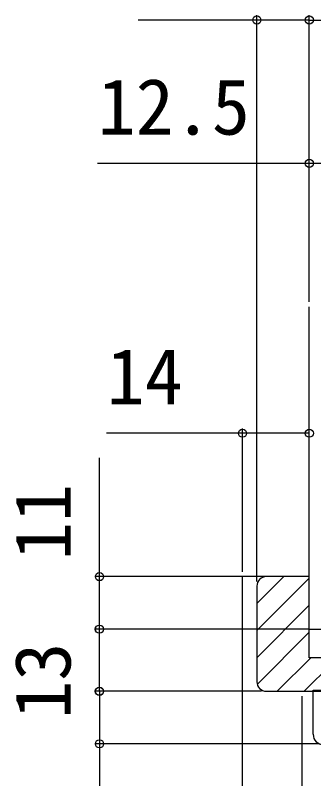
# Model space of a CAD drawing. Units: millimetres, scale not verified. Extents: x -700 to 700, y -1045 to 1039.
# Drawn here: x -307.6 to -245.1, y -71.9 to 87.9 of the extents above; entities that cross this region are included whole.
import ezdxf
from ezdxf.enums import TextEntityAlignment as Align

# ---------------------------------------------------------------- set-up
doc = ezdxf.new("R2010")
doc.units = ezdxf.units.MM
doc.header["$LTSCALE"] = 6
for name, color, linetype in [('0-3_YKK_11', 7, 'Continuous'), ('0-4_YKK_12', 2, 'Continuous'), ('0-7_YKK_D', 6, 'Continuous'), ('0-9_YSS_K', 3, 'Continuous')]:
    doc.layers.add(name, color=color, linetype=linetype)
doc.styles.add('ＭＳ ゴシック', font='')
doc.styles.get('ＭＳ ゴシック').set_extended_font_data('MS Gothic')

msp = doc.modelspace()

# ---------------------------------------------------------------- linework, layer by layer
at = {"layer": '0-3_YKK_11'}
msp.add_lwpolyline([(-245.2, -62.6), (-245.2, -53.4), (-238, -53.4)], dxfattribs=at)
msp.add_arc((-243, -62.6), 2.2, 180.00001, 269.99999, dxfattribs=at)
at = {"layer": '0-4_YKK_12'}
for p, q in [((-260, -166.6), (-260, -29.6)), ((-246, -29.6), (-260, -29.6)), ((-246, -40.6), (-155.5, -40.6)), ((-247.5, -166.6), (-247.5, -54.6))]:
    msp.add_line(p, q, dxfattribs=at)
at = {"layer": '0-7_YKK_D'}
for p, q in [((-257, -30.6), (-257, 87.882)), ((-246, 27.882), (-246, 87.882)), ((-246, 27.882), (-246, 87.882)), ((-246, 86.882), (-116, 86.882)), ((-246, 27.882), (-246, 57.882)), ((-260, -28.6), (-260, 1.4)), ((-246, -28.093), (-246, 1.4)), ((-256, -29.6), (-290.958, -29.6)), ((-246, -40.6), (-291, -40.6)), ((-246, -40.6), (-290.958, -40.6)), ((-290, -40.6), (-290, -53.6)), ((-256, -53.6), (-291, -53.6)), ((-256, -53.6), (-290.958, -53.6)), ((-244, -64.6), (-290.958, -64.6))]:
    msp.add_line(p, q, dxfattribs=at)
for points in [[(-246, 86.882), (-257, 86.882), (-281.855, 86.882)], [(-233.5, 56.882), (-246, 56.882), (-290.4, 56.882)], [(-246, 0.4), (-260, 0.4), (-288.491, 0.4)], [(-289.958, -40.6), (-289.958, -29.6), (-289.958, -4.745)], [(-289.958, -53.6), (-289.958, -64.6), (-289.958, -89.455)]]:
    msp.add_lwpolyline(points, dxfattribs=at)
for centre in [(-257, 86.882), (-246, 86.882), (-246, 86.882), (-246, 56.882), (-260, 0.4), (-246, 0.4), (-289.958, -29.6), (-290, -40.6), (-289.958, -40.6), (-290, -53.6), (-289.958, -53.6), (-289.958, -64.6)]:
    msp.add_circle(centre, 0.85, dxfattribs=at)
at = {"layer": '0-9_YSS_K'}
for p, q in [((-246, -40.6), (-246, 26.882)), ((-257, -35.257), (-251.343, -29.6)), ((-257, -40.914), (-246, -29.914)), ((-257, -31.6), (-257, -51.6)), ((-257, -46.571), (-246, -35.571)), ((-256.923, -52.15), (-246, -41.227)), ((-246, -40.6), (-233.5, -40.6)), ((-252.716, -53.6), (-245.716, -46.6)), ((-247.059, -53.6), (-240.059, -46.6))]:
    msp.add_line(p, q, dxfattribs=at)
msp.add_lwpolyline([(-255, -53.6), (-237, -53.6), (-237, -46.6), (-246, -46.6), (-246, -29.6), (-255, -29.6)], dxfattribs=at)
for centre, start, end in [((-255, -31.6), 90.00001, 179.99999), ((-255, -51.6), 180.00001, 269.99999)]:
    msp.add_arc(centre, 2, start, end, dxfattribs=at)

# ---------------------------------------------------------------- texts
at = {"layer": '0-7_YKK_D', "style": 'ＭＳ ゴシック'}
for s, p in [('12.5', (-290.355, 59.382)), ('14', (-288.445, 2.9))]:
    msp.add_text(s, height=11.73, dxfattribs=at).set_placement(p, align=Align.BOTTOM_LEFT)
for s, p in [('11', (-292.458, -26.155)), ('13', (-292.5, -59.373))]:
    msp.add_text(s, height=11.73, rotation=90, dxfattribs=at).set_placement(p, align=Align.BOTTOM_LEFT)

doc.saveas('drawing.dxf')
